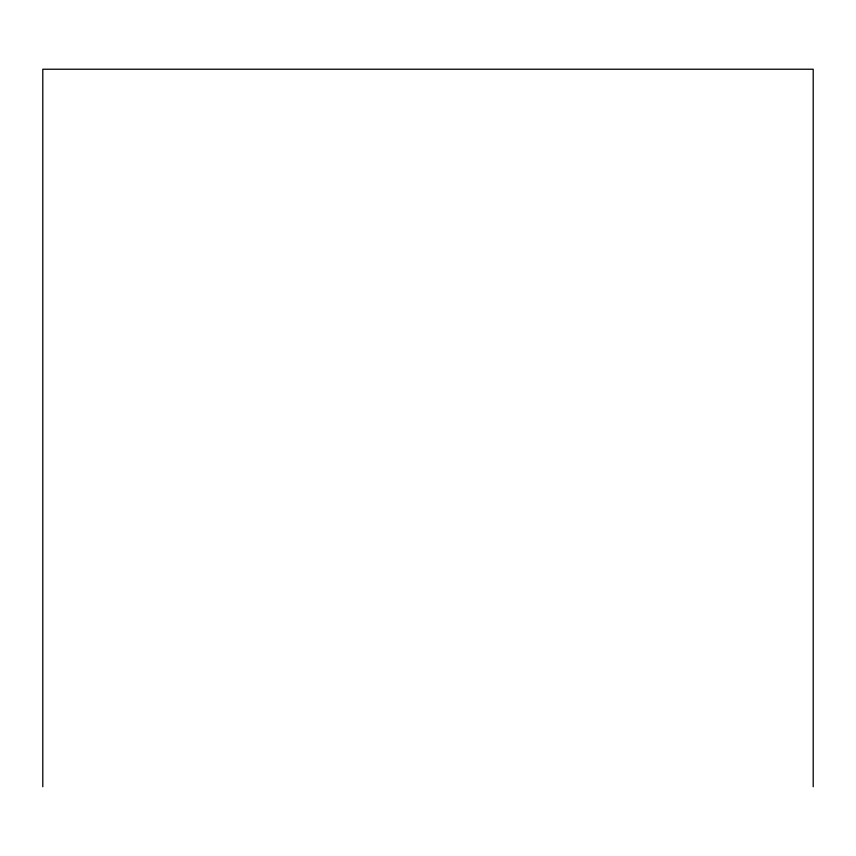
<?xml version="1.0" encoding="UTF-8"?>
<svg xmlns="http://www.w3.org/2000/svg" width="856" height="856" viewBox="0 0 856 856"><rect width="100%" height="100%" fill="white"/><g stroke="black" fill="none" stroke-linecap="round" stroke-linejoin="round"><path stroke-width="1.28" d="M813.2 786.771L813.2 69.229L42.8 69.229L42.8 786.771"/></g></svg>
